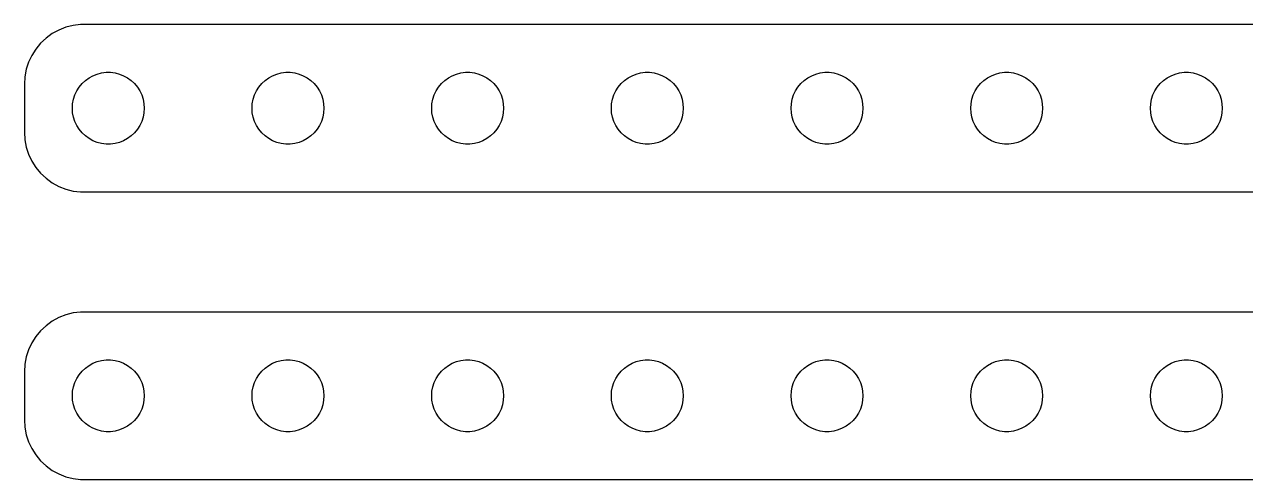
# Model space of a CAD drawing. Header units: metres. Extents: x -194 to 194, y 41 to 79.
# Drawn here: x -194.5 to -92.6, y 41 to 79 of the extents above; entities that cross this region are included whole.
import ezdxf

# ---------------------------------------------------------------- set-up
doc = ezdxf.new("R2010")
doc.units = ezdxf.units.M

msp = doc.modelspace()

# ---------------------------------------------------------------- linework, layer by layer
for p, q in [((-191.629, 78.5241), (-192.179, 78.2216)), ((-191.045, 78.7553), (-191.629, 78.5241)), ((-190.437, 78.9114), (-191.045, 78.7553)), ((-189.814, 78.9901), (-190.437, 78.9114)), ((189.814, 78.9901), (-189.814, 78.9901)), ((-192.687, 77.8526), (-193.145, 77.4227)), ((-192.179, 78.2216), (-192.687, 77.8526)), ((-193.545, 76.9389), (-193.882, 76.4088)), ((-193.145, 77.4227), (-193.545, 76.9389)), ((-194.149, 75.8406), (-194.343, 75.2434)), ((-193.882, 76.4088), (-194.149, 75.8406)), ((-194.461, 74.6267), (-194.5, 74)), ((-194.343, 75.2434), (-194.461, 74.6267)), ((-189.412, 74.3115), (-189.107, 74.533)), ((-189.107, 74.533), (-188.777, 74.7145)), ((-188.777, 74.7145), (-188.427, 74.8532)), ((-188.427, 74.8532), (-188.062, 74.9469)), ((-188.062, 74.9469), (-187.688, 74.9941)), ((-187.688, 74.9941), (-187.312, 74.9941)), ((-187.312, 74.9941), (-186.938, 74.9469)), ((-186.938, 74.9469), (-186.573, 74.8532)), ((-186.573, 74.8532), (-186.223, 74.7145)), ((-186.223, 74.7145), (-185.893, 74.533)), ((-185.893, 74.533), (-185.588, 74.3115)), ((-174.412, 74.3115), (-174.107, 74.533)), ((-174.107, 74.533), (-173.777, 74.7145)), ((-173.777, 74.7145), (-173.427, 74.8532)), ((-173.427, 74.8532), (-173.062, 74.9469)), ((-173.062, 74.9469), (-172.688, 74.9941)), ((-172.688, 74.9941), (-172.312, 74.9941)), ((-172.312, 74.9941), (-171.938, 74.9469)), ((-171.938, 74.9469), (-171.573, 74.8532)), ((-171.573, 74.8532), (-171.223, 74.7145)), ((-171.223, 74.7145), (-170.893, 74.533)), ((-170.893, 74.533), (-170.588, 74.3115)), ((-159.412, 74.3115), (-159.107, 74.533)), ((-159.107, 74.533), (-158.777, 74.7145)), ((-158.777, 74.7145), (-158.427, 74.8532)), ((-158.427, 74.8532), (-158.062, 74.9469)), ((-158.062, 74.9469), (-157.688, 74.9941)), ((-157.688, 74.9941), (-157.312, 74.9941)), ((-157.312, 74.9941), (-156.938, 74.9469)), ((-156.938, 74.9469), (-156.573, 74.8532)), ((-156.573, 74.8532), (-156.223, 74.7145)), ((-156.223, 74.7145), (-155.893, 74.533)), ((-155.893, 74.533), (-155.588, 74.3115)), ((-144.412, 74.3115), (-144.107, 74.533)), ((-144.107, 74.533), (-143.777, 74.7145)), ((-143.777, 74.7145), (-143.427, 74.8532)), ((-143.427, 74.8532), (-143.062, 74.9469)), ((-143.062, 74.9469), (-142.688, 74.9941)), ((-142.688, 74.9941), (-142.312, 74.9941)), ((-142.312, 74.9941), (-141.938, 74.9469)), ((-141.938, 74.9469), (-141.573, 74.8532)), ((-141.573, 74.8532), (-141.223, 74.7145)), ((-141.223, 74.7145), (-140.893, 74.533)), ((-140.893, 74.533), (-140.588, 74.3115)), ((-129.412, 74.3115), (-129.107, 74.533)), ((-129.107, 74.533), (-128.777, 74.7145)), ((-128.777, 74.7145), (-128.427, 74.8532)), ((-128.427, 74.8532), (-128.062, 74.9469)), ((-128.062, 74.9469), (-127.688, 74.9941)), ((-127.688, 74.9941), (-127.312, 74.9941)), ((-127.312, 74.9941), (-126.938, 74.9469)), ((-126.938, 74.9469), (-126.573, 74.8532)), ((-126.573, 74.8532), (-126.223, 74.7145)), ((-126.223, 74.7145), (-125.893, 74.533)), ((-125.893, 74.533), (-125.588, 74.3115)), ((-114.412, 74.3115), (-114.107, 74.533)), ((-114.107, 74.533), (-113.777, 74.7145)), ((-113.777, 74.7145), (-113.427, 74.8532)), ((-113.427, 74.8532), (-113.062, 74.9469)), ((-113.062, 74.9469), (-112.688, 74.9941)), ((-112.688, 74.9941), (-112.312, 74.9941)), ((-112.312, 74.9941), (-111.938, 74.9469)), ((-111.938, 74.9469), (-111.573, 74.8532)), ((-111.573, 74.8532), (-111.223, 74.7145)), ((-111.223, 74.7145), (-110.893, 74.533)), ((-110.893, 74.533), (-110.588, 74.3115)), ((-99.4123, 74.3115), (-99.1075, 74.533)), ((-99.1075, 74.533), (-98.7773, 74.7145)), ((-98.7773, 74.7145), (-98.427, 74.8532)), ((-98.427, 74.8532), (-98.0621, 74.9469)), ((-98.0621, 74.9469), (-97.6884, 74.9941)), ((-97.6884, 74.9941), (-97.3116, 74.9941)), ((-97.3116, 74.9941), (-96.9379, 74.9469)), ((-96.9379, 74.9469), (-96.573, 74.8532)), ((-96.573, 74.8532), (-96.2227, 74.7145)), ((-96.2227, 74.7145), (-95.8925, 74.533)), ((-95.8925, 74.533), (-95.5877, 74.3115)), ((-194.5, 74), (-194.5, 70)), ((-190.289, 73.1044), (-190.129, 73.4453)), ((-190.129, 73.4453), (-189.927, 73.7634)), ((-189.927, 73.7634), (-189.687, 74.0536)), ((-189.687, 74.0536), (-189.412, 74.3115)), ((-185.588, 74.3115), (-185.313, 74.0536)), ((-185.313, 74.0536), (-185.073, 73.7634)), ((-185.073, 73.7634), (-184.871, 73.4453)), ((-184.871, 73.4453), (-184.711, 73.1044)), ((-175.289, 73.1044), (-175.129, 73.4453)), ((-175.129, 73.4453), (-174.927, 73.7634)), ((-174.927, 73.7634), (-174.687, 74.0536)), ((-174.687, 74.0536), (-174.412, 74.3115)), ((-170.588, 74.3115), (-170.313, 74.0536)), ((-170.313, 74.0536), (-170.073, 73.7634)), ((-170.073, 73.7634), (-169.871, 73.4453)), ((-169.871, 73.4453), (-169.711, 73.1044)), ((-160.289, 73.1044), (-160.129, 73.4453)), ((-160.129, 73.4453), (-159.927, 73.7634)), ((-159.927, 73.7634), (-159.687, 74.0536)), ((-159.687, 74.0536), (-159.412, 74.3115)), ((-155.588, 74.3115), (-155.313, 74.0536)), ((-155.313, 74.0536), (-155.073, 73.7634)), ((-155.073, 73.7634), (-154.871, 73.4453)), ((-154.871, 73.4453), (-154.711, 73.1044)), ((-145.289, 73.1044), (-145.129, 73.4453)), ((-145.129, 73.4453), (-144.927, 73.7634)), ((-144.927, 73.7634), (-144.687, 74.0536)), ((-144.687, 74.0536), (-144.412, 74.3115)), ((-140.588, 74.3115), (-140.313, 74.0536)), ((-140.313, 74.0536), (-140.073, 73.7634)), ((-140.073, 73.7634), (-139.871, 73.4453)), ((-139.871, 73.4453), (-139.711, 73.1044)), ((-130.289, 73.1044), (-130.129, 73.4453)), ((-130.129, 73.4453), (-129.927, 73.7634)), ((-129.927, 73.7634), (-129.687, 74.0536)), ((-129.687, 74.0536), (-129.412, 74.3115)), ((-125.588, 74.3115), (-125.313, 74.0536)), ((-125.313, 74.0536), (-125.073, 73.7634)), ((-125.073, 73.7634), (-124.871, 73.4453)), ((-124.871, 73.4453), (-124.711, 73.1044)), ((-115.289, 73.1044), (-115.129, 73.4453)), ((-115.129, 73.4453), (-114.927, 73.7634)), ((-114.927, 73.7634), (-114.687, 74.0536)), ((-114.687, 74.0536), (-114.412, 74.3115)), ((-110.588, 74.3115), (-110.313, 74.0536)), ((-110.313, 74.0536), (-110.073, 73.7634)), ((-110.073, 73.7634), (-109.871, 73.4453)), ((-109.871, 73.4453), (-109.711, 73.1044)), ((-100.289, 73.1044), (-100.129, 73.4453)), ((-100.129, 73.4453), (-99.927, 73.7634)), ((-99.927, 73.7634), (-99.6869, 74.0536)), ((-99.6869, 74.0536), (-99.4123, 74.3115)), ((-95.5877, 74.3115), (-95.3131, 74.0536)), ((-95.3131, 74.0536), (-95.073, 73.7634)), ((-95.073, 73.7634), (-94.8711, 73.4453)), ((-94.8711, 73.4453), (-94.7107, 73.1044)), ((-190.476, 72.376), (-190.406, 72.7461)), ((-190.406, 72.7461), (-190.289, 73.1044)), ((-184.711, 73.1044), (-184.594, 72.7461)), ((-184.594, 72.7461), (-184.524, 72.376)), ((-175.476, 72.376), (-175.406, 72.7461)), ((-175.406, 72.7461), (-175.289, 73.1044)), ((-169.711, 73.1044), (-169.594, 72.7461)), ((-169.594, 72.7461), (-169.524, 72.376)), ((-160.476, 72.376), (-160.406, 72.7461)), ((-160.406, 72.7461), (-160.289, 73.1044)), ((-154.711, 73.1044), (-154.594, 72.7461)), ((-154.594, 72.7461), (-154.524, 72.376)), ((-145.476, 72.376), (-145.406, 72.7461)), ((-145.406, 72.7461), (-145.289, 73.1044)), ((-139.711, 73.1044), (-139.594, 72.7461)), ((-139.594, 72.7461), (-139.524, 72.376)), ((-130.476, 72.376), (-130.406, 72.7461)), ((-130.406, 72.7461), (-130.289, 73.1044)), ((-124.711, 73.1044), (-124.594, 72.7461)), ((-124.594, 72.7461), (-124.524, 72.376)), ((-115.476, 72.376), (-115.406, 72.7461)), ((-115.406, 72.7461), (-115.289, 73.1044)), ((-109.711, 73.1044), (-109.594, 72.7461)), ((-109.594, 72.7461), (-109.524, 72.376)), ((-100.476, 72.376), (-100.406, 72.7461)), ((-100.406, 72.7461), (-100.289, 73.1044)), ((-94.7107, 73.1044), (-94.5943, 72.7461)), ((-94.5943, 72.7461), (-94.5237, 72.376)), ((-190.5, 72), (-190.476, 72.376)), ((-190.476, 71.624), (-190.5, 72)), ((-190.406, 71.2539), (-190.476, 71.624)), ((-184.524, 71.624), (-184.594, 71.2539)), ((-184.524, 72.376), (-184.5, 72)), ((-184.5, 72), (-184.524, 71.624)), ((-175.5, 72), (-175.476, 72.376)), ((-175.476, 71.624), (-175.5, 72)), ((-175.406, 71.2539), (-175.476, 71.624)), ((-169.524, 71.624), (-169.594, 71.2539)), ((-169.524, 72.376), (-169.5, 72)), ((-169.5, 72), (-169.524, 71.624)), ((-160.5, 72), (-160.476, 72.376)), ((-160.476, 71.624), (-160.5, 72)), ((-160.406, 71.2539), (-160.476, 71.624)), ((-154.524, 71.624), (-154.594, 71.2539)), ((-154.524, 72.376), (-154.5, 72)), ((-154.5, 72), (-154.524, 71.624)), ((-145.5, 72), (-145.476, 72.376)), ((-145.476, 71.624), (-145.5, 72)), ((-145.406, 71.2539), (-145.476, 71.624)), ((-139.524, 71.624), (-139.594, 71.2539)), ((-139.524, 72.376), (-139.5, 72)), ((-139.5, 72), (-139.524, 71.624)), ((-130.5, 72), (-130.476, 72.376)), ((-130.476, 71.624), (-130.5, 72)), ((-130.406, 71.2539), (-130.476, 71.624)), ((-124.524, 71.624), (-124.594, 71.2539)), ((-124.524, 72.376), (-124.5, 72)), ((-124.5, 72), (-124.524, 71.624)), ((-115.5, 72), (-115.476, 72.376)), ((-115.476, 71.624), (-115.5, 72)), ((-115.406, 71.2539), (-115.476, 71.624)), ((-109.524, 71.624), (-109.594, 71.2539)), ((-109.524, 72.376), (-109.5, 72)), ((-109.5, 72), (-109.524, 71.624)), ((-100.5, 72), (-100.476, 72.376)), ((-100.476, 71.624), (-100.5, 72)), ((-100.406, 71.2539), (-100.476, 71.624)), ((-94.5237, 71.624), (-94.5943, 71.2539)), ((-94.5237, 72.376), (-94.5, 72)), ((-94.5, 72), (-94.5237, 71.624)), ((-190.289, 70.8956), (-190.406, 71.2539)), ((-190.129, 70.5547), (-190.289, 70.8956)), ((-189.927, 70.2366), (-190.129, 70.5547)), ((-184.871, 70.5547), (-185.073, 70.2366)), ((-184.711, 70.8956), (-184.871, 70.5547)), ((-184.594, 71.2539), (-184.711, 70.8956)), ((-175.289, 70.8956), (-175.406, 71.2539)), ((-175.129, 70.5547), (-175.289, 70.8956)), ((-174.927, 70.2366), (-175.129, 70.5547)), ((-169.871, 70.5547), (-170.073, 70.2366)), ((-169.711, 70.8956), (-169.871, 70.5547)), ((-169.594, 71.2539), (-169.711, 70.8956)), ((-160.289, 70.8956), (-160.406, 71.2539)), ((-160.129, 70.5547), (-160.289, 70.8956)), ((-159.927, 70.2366), (-160.129, 70.5547)), ((-154.871, 70.5547), (-155.073, 70.2366)), ((-154.711, 70.8956), (-154.871, 70.5547)), ((-154.594, 71.2539), (-154.711, 70.8956)), ((-145.289, 70.8956), (-145.406, 71.2539)), ((-145.129, 70.5547), (-145.289, 70.8956)), ((-144.927, 70.2366), (-145.129, 70.5547)), ((-139.871, 70.5547), (-140.073, 70.2366)), ((-139.711, 70.8956), (-139.871, 70.5547)), ((-139.594, 71.2539), (-139.711, 70.8956)), ((-130.289, 70.8956), (-130.406, 71.2539)), ((-130.129, 70.5547), (-130.289, 70.8956)), ((-129.927, 70.2366), (-130.129, 70.5547)), ((-124.871, 70.5547), (-125.073, 70.2366)), ((-124.711, 70.8956), (-124.871, 70.5547)), ((-124.594, 71.2539), (-124.711, 70.8956)), ((-115.289, 70.8956), (-115.406, 71.2539)), ((-115.129, 70.5547), (-115.289, 70.8956)), ((-114.927, 70.2366), (-115.129, 70.5547)), ((-109.871, 70.5547), (-110.073, 70.2366)), ((-109.711, 70.8956), (-109.871, 70.5547)), ((-109.594, 71.2539), (-109.711, 70.8956)), ((-100.289, 70.8956), (-100.406, 71.2539)), ((-100.129, 70.5547), (-100.289, 70.8956)), ((-99.927, 70.2366), (-100.129, 70.5547)), ((-94.8711, 70.5547), (-95.073, 70.2366)), ((-94.7107, 70.8956), (-94.8711, 70.5547)), ((-94.5943, 71.2539), (-94.7107, 70.8956)), ((-194.5, 70), (-194.461, 69.3733)), ((-194.461, 69.3733), (-194.343, 68.7566)), ((-189.687, 69.9464), (-189.927, 70.2366)), ((-189.412, 69.6885), (-189.687, 69.9464)), ((-189.107, 69.467), (-189.412, 69.6885)), ((-188.777, 69.2855), (-189.107, 69.467)), ((-185.893, 69.467), (-186.223, 69.2855)), ((-185.588, 69.6885), (-185.893, 69.467)), ((-185.313, 69.9464), (-185.588, 69.6885)), ((-185.073, 70.2366), (-185.313, 69.9464)), ((-174.687, 69.9464), (-174.927, 70.2366)), ((-174.412, 69.6885), (-174.687, 69.9464)), ((-174.107, 69.467), (-174.412, 69.6885)), ((-173.777, 69.2855), (-174.107, 69.467)), ((-170.893, 69.467), (-171.223, 69.2855)), ((-170.588, 69.6885), (-170.893, 69.467)), ((-170.313, 69.9464), (-170.588, 69.6885)), ((-170.073, 70.2366), (-170.313, 69.9464)), ((-159.687, 69.9464), (-159.927, 70.2366)), ((-159.412, 69.6885), (-159.687, 69.9464)), ((-159.107, 69.467), (-159.412, 69.6885)), ((-158.777, 69.2855), (-159.107, 69.467)), ((-155.893, 69.467), (-156.223, 69.2855)), ((-155.588, 69.6885), (-155.893, 69.467)), ((-155.313, 69.9464), (-155.588, 69.6885)), ((-155.073, 70.2366), (-155.313, 69.9464)), ((-144.687, 69.9464), (-144.927, 70.2366)), ((-144.412, 69.6885), (-144.687, 69.9464)), ((-144.107, 69.467), (-144.412, 69.6885)), ((-143.777, 69.2855), (-144.107, 69.467)), ((-140.893, 69.467), (-141.223, 69.2855)), ((-140.588, 69.6885), (-140.893, 69.467)), ((-140.313, 69.9464), (-140.588, 69.6885)), ((-140.073, 70.2366), (-140.313, 69.9464)), ((-129.687, 69.9464), (-129.927, 70.2366)), ((-129.412, 69.6885), (-129.687, 69.9464)), ((-129.107, 69.467), (-129.412, 69.6885)), ((-128.777, 69.2855), (-129.107, 69.467)), ((-125.893, 69.467), (-126.223, 69.2855)), ((-125.588, 69.6885), (-125.893, 69.467)), ((-125.313, 69.9464), (-125.588, 69.6885)), ((-125.073, 70.2366), (-125.313, 69.9464)), ((-114.687, 69.9464), (-114.927, 70.2366)), ((-114.412, 69.6885), (-114.687, 69.9464)), ((-114.107, 69.467), (-114.412, 69.6885)), ((-113.777, 69.2855), (-114.107, 69.467)), ((-110.893, 69.467), (-111.223, 69.2855)), ((-110.588, 69.6885), (-110.893, 69.467)), ((-110.313, 69.9464), (-110.588, 69.6885)), ((-110.073, 70.2366), (-110.313, 69.9464)), ((-99.6869, 69.9464), (-99.927, 70.2366)), ((-99.4123, 69.6885), (-99.6869, 69.9464)), ((-99.1075, 69.467), (-99.4123, 69.6885)), ((-98.7773, 69.2855), (-99.1075, 69.467)), ((-95.8925, 69.467), (-96.2227, 69.2855)), ((-95.5877, 69.6885), (-95.8925, 69.467)), ((-95.3131, 69.9464), (-95.5877, 69.6885)), ((-95.073, 70.2366), (-95.3131, 69.9464)), ((-194.343, 68.7566), (-194.149, 68.1594)), ((-188.427, 69.1468), (-188.777, 69.2855)), ((-188.062, 69.0531), (-188.427, 69.1468)), ((-187.688, 69.0059), (-188.062, 69.0531)), ((-187.312, 69.0059), (-187.688, 69.0059)), ((-186.938, 69.0531), (-187.312, 69.0059)), ((-186.573, 69.1468), (-186.938, 69.0531)), ((-186.223, 69.2855), (-186.573, 69.1468)), ((-173.427, 69.1468), (-173.777, 69.2855)), ((-173.062, 69.0531), (-173.427, 69.1468)), ((-172.688, 69.0059), (-173.062, 69.0531)), ((-172.312, 69.0059), (-172.688, 69.0059)), ((-171.938, 69.0531), (-172.312, 69.0059)), ((-171.573, 69.1468), (-171.938, 69.0531)), ((-171.223, 69.2855), (-171.573, 69.1468)), ((-158.427, 69.1468), (-158.777, 69.2855)), ((-158.062, 69.0531), (-158.427, 69.1468)), ((-157.688, 69.0059), (-158.062, 69.0531)), ((-157.312, 69.0059), (-157.688, 69.0059)), ((-156.938, 69.0531), (-157.312, 69.0059)), ((-156.573, 69.1468), (-156.938, 69.0531)), ((-156.223, 69.2855), (-156.573, 69.1468)), ((-143.427, 69.1468), (-143.777, 69.2855)), ((-143.062, 69.0531), (-143.427, 69.1468)), ((-142.688, 69.0059), (-143.062, 69.0531)), ((-142.312, 69.0059), (-142.688, 69.0059)), ((-141.938, 69.0531), (-142.312, 69.0059)), ((-141.573, 69.1468), (-141.938, 69.0531)), ((-141.223, 69.2855), (-141.573, 69.1468)), ((-128.427, 69.1468), (-128.777, 69.2855)), ((-128.062, 69.0531), (-128.427, 69.1468)), ((-127.688, 69.0059), (-128.062, 69.0531)), ((-127.312, 69.0059), (-127.688, 69.0059)), ((-126.938, 69.0531), (-127.312, 69.0059)), ((-126.573, 69.1468), (-126.938, 69.0531)), ((-126.223, 69.2855), (-126.573, 69.1468)), ((-113.427, 69.1468), (-113.777, 69.2855)), ((-113.062, 69.0531), (-113.427, 69.1468)), ((-112.688, 69.0059), (-113.062, 69.0531)), ((-112.312, 69.0059), (-112.688, 69.0059)), ((-111.938, 69.0531), (-112.312, 69.0059)), ((-111.573, 69.1468), (-111.938, 69.0531)), ((-111.223, 69.2855), (-111.573, 69.1468)), ((-98.427, 69.1468), (-98.7773, 69.2855)), ((-98.0621, 69.0531), (-98.427, 69.1468)), ((-97.6884, 69.0059), (-98.0621, 69.0531)), ((-97.3116, 69.0059), (-97.6884, 69.0059)), ((-96.9379, 69.0531), (-97.3116, 69.0059)), ((-96.573, 69.1468), (-96.9379, 69.0531)), ((-96.2227, 69.2855), (-96.573, 69.1468)), ((-194.149, 68.1594), (-193.882, 67.5912)), ((-193.882, 67.5912), (-193.545, 67.0611)), ((-193.545, 67.0611), (-193.145, 66.5773)), ((-193.145, 66.5773), (-192.687, 66.1474)), ((-192.687, 66.1474), (-192.179, 65.7784)), ((-192.179, 65.7784), (-191.629, 65.4759)), ((-191.629, 65.4759), (-191.045, 65.2447)), ((-191.045, 65.2447), (-190.437, 65.0886)), ((-190.437, 65.0886), (-189.814, 65.0099)), ((-189.814, 65.0099), (189.814, 65.0099)), ((-192.179, 54.2216), (-192.687, 53.8526)), ((-191.629, 54.5241), (-192.179, 54.2216)), ((-191.045, 54.7553), (-191.629, 54.5241)), ((-190.437, 54.9114), (-191.045, 54.7553)), ((-189.814, 54.9901), (-190.437, 54.9114)), ((189.814, 54.9901), (-189.814, 54.9901)), ((-193.145, 53.4227), (-193.545, 52.9389)), ((-192.687, 53.8526), (-193.145, 53.4227)), ((-193.882, 52.4088), (-194.149, 51.8406)), ((-193.545, 52.9389), (-193.882, 52.4088)), ((-194.343, 51.2434), (-194.461, 50.6267)), ((-194.149, 51.8406), (-194.343, 51.2434)), ((-188.062, 50.9469), (-187.688, 50.9941)), ((-187.688, 50.9941), (-187.312, 50.9941)), ((-187.312, 50.9941), (-186.938, 50.9469)), ((-173.062, 50.9469), (-172.688, 50.9941)), ((-172.688, 50.9941), (-172.312, 50.9941)), ((-172.312, 50.9941), (-171.938, 50.9469)), ((-158.062, 50.9469), (-157.688, 50.9941)), ((-157.688, 50.9941), (-157.312, 50.9941)), ((-157.312, 50.9941), (-156.938, 50.9469)), ((-143.062, 50.9469), (-142.688, 50.9941)), ((-142.688, 50.9941), (-142.312, 50.9941)), ((-142.312, 50.9941), (-141.938, 50.9469)), ((-128.062, 50.9469), (-127.688, 50.9941)), ((-127.688, 50.9941), (-127.312, 50.9941)), ((-127.312, 50.9941), (-126.938, 50.9469)), ((-113.062, 50.9469), (-112.688, 50.9941)), ((-112.688, 50.9941), (-112.312, 50.9941)), ((-112.312, 50.9941), (-111.938, 50.9469)), ((-98.0621, 50.9469), (-97.6884, 50.9941)), ((-97.6884, 50.9941), (-97.3116, 50.9941)), ((-97.3116, 50.9941), (-96.9379, 50.9469)), ((-194.461, 50.6267), (-194.5, 50)), ((-194.5, 50), (-194.5, 46)), ((-189.927, 49.7634), (-189.687, 50.0536)), ((-189.687, 50.0536), (-189.412, 50.3115)), ((-189.412, 50.3115), (-189.107, 50.533)), ((-189.107, 50.533), (-188.777, 50.7145)), ((-188.777, 50.7145), (-188.427, 50.8532)), ((-188.427, 50.8532), (-188.062, 50.9469)), ((-186.938, 50.9469), (-186.573, 50.8532)), ((-186.573, 50.8532), (-186.223, 50.7145)), ((-186.223, 50.7145), (-185.893, 50.533)), ((-185.893, 50.533), (-185.588, 50.3115)), ((-185.588, 50.3115), (-185.313, 50.0536)), ((-185.313, 50.0536), (-185.073, 49.7634)), ((-174.927, 49.7634), (-174.687, 50.0536)), ((-174.687, 50.0536), (-174.412, 50.3115)), ((-174.412, 50.3115), (-174.107, 50.533)), ((-174.107, 50.533), (-173.777, 50.7145)), ((-173.777, 50.7145), (-173.427, 50.8532)), ((-173.427, 50.8532), (-173.062, 50.9469)), ((-171.938, 50.9469), (-171.573, 50.8532)), ((-171.573, 50.8532), (-171.223, 50.7145)), ((-171.223, 50.7145), (-170.893, 50.533)), ((-170.893, 50.533), (-170.588, 50.3115)), ((-170.588, 50.3115), (-170.313, 50.0536)), ((-170.313, 50.0536), (-170.073, 49.7634)), ((-159.927, 49.7634), (-159.687, 50.0536)), ((-159.687, 50.0536), (-159.412, 50.3115)), ((-159.412, 50.3115), (-159.107, 50.533)), ((-159.107, 50.533), (-158.777, 50.7145)), ((-158.777, 50.7145), (-158.427, 50.8532)), ((-158.427, 50.8532), (-158.062, 50.9469)), ((-156.938, 50.9469), (-156.573, 50.8532)), ((-156.573, 50.8532), (-156.223, 50.7145)), ((-156.223, 50.7145), (-155.893, 50.533)), ((-155.893, 50.533), (-155.588, 50.3115)), ((-155.588, 50.3115), (-155.313, 50.0536)), ((-155.313, 50.0536), (-155.073, 49.7634)), ((-144.927, 49.7634), (-144.687, 50.0536)), ((-144.687, 50.0536), (-144.412, 50.3115)), ((-144.412, 50.3115), (-144.107, 50.533)), ((-144.107, 50.533), (-143.777, 50.7145)), ((-143.777, 50.7145), (-143.427, 50.8532)), ((-143.427, 50.8532), (-143.062, 50.9469)), ((-141.938, 50.9469), (-141.573, 50.8532)), ((-141.573, 50.8532), (-141.223, 50.7145)), ((-141.223, 50.7145), (-140.893, 50.533)), ((-140.893, 50.533), (-140.588, 50.3115)), ((-140.588, 50.3115), (-140.313, 50.0536)), ((-140.313, 50.0536), (-140.073, 49.7634)), ((-129.927, 49.7634), (-129.687, 50.0536)), ((-129.687, 50.0536), (-129.412, 50.3115)), ((-129.412, 50.3115), (-129.107, 50.533)), ((-129.107, 50.533), (-128.777, 50.7145)), ((-128.777, 50.7145), (-128.427, 50.8532)), ((-128.427, 50.8532), (-128.062, 50.9469)), ((-126.938, 50.9469), (-126.573, 50.8532)), ((-126.573, 50.8532), (-126.223, 50.7145)), ((-126.223, 50.7145), (-125.893, 50.533)), ((-125.893, 50.533), (-125.588, 50.3115)), ((-125.588, 50.3115), (-125.313, 50.0536)), ((-125.313, 50.0536), (-125.073, 49.7634)), ((-114.927, 49.7634), (-114.687, 50.0536)), ((-114.687, 50.0536), (-114.412, 50.3115)), ((-114.412, 50.3115), (-114.107, 50.533)), ((-114.107, 50.533), (-113.777, 50.7145)), ((-113.777, 50.7145), (-113.427, 50.8532)), ((-113.427, 50.8532), (-113.062, 50.9469)), ((-111.938, 50.9469), (-111.573, 50.8532)), ((-111.573, 50.8532), (-111.223, 50.7145)), ((-111.223, 50.7145), (-110.893, 50.533)), ((-110.893, 50.533), (-110.588, 50.3115)), ((-110.588, 50.3115), (-110.313, 50.0536)), ((-110.313, 50.0536), (-110.073, 49.7634)), ((-99.927, 49.7634), (-99.6869, 50.0536)), ((-99.6869, 50.0536), (-99.4123, 50.3115)), ((-99.4123, 50.3115), (-99.1075, 50.533)), ((-99.1075, 50.533), (-98.7773, 50.7145)), ((-98.7773, 50.7145), (-98.427, 50.8532)), ((-98.427, 50.8532), (-98.0621, 50.9469)), ((-96.9379, 50.9469), (-96.573, 50.8532)), ((-96.573, 50.8532), (-96.2227, 50.7145)), ((-96.2227, 50.7145), (-95.8925, 50.533)), ((-95.8925, 50.533), (-95.5877, 50.3115)), ((-95.5877, 50.3115), (-95.3131, 50.0536)), ((-95.3131, 50.0536), (-95.073, 49.7634)), ((-190.406, 48.7461), (-190.289, 49.1044)), ((-190.289, 49.1044), (-190.129, 49.4453)), ((-190.129, 49.4453), (-189.927, 49.7634)), ((-185.073, 49.7634), (-184.871, 49.4453)), ((-184.871, 49.4453), (-184.711, 49.1044)), ((-184.711, 49.1044), (-184.594, 48.7461)), ((-175.406, 48.7461), (-175.289, 49.1044)), ((-175.289, 49.1044), (-175.129, 49.4453)), ((-175.129, 49.4453), (-174.927, 49.7634)), ((-170.073, 49.7634), (-169.871, 49.4453)), ((-169.871, 49.4453), (-169.711, 49.1044)), ((-169.711, 49.1044), (-169.594, 48.7461)), ((-160.406, 48.7461), (-160.289, 49.1044)), ((-160.289, 49.1044), (-160.129, 49.4453)), ((-160.129, 49.4453), (-159.927, 49.7634)), ((-155.073, 49.7634), (-154.871, 49.4453)), ((-154.871, 49.4453), (-154.711, 49.1044)), ((-154.711, 49.1044), (-154.594, 48.7461)), ((-145.406, 48.7461), (-145.289, 49.1044)), ((-145.289, 49.1044), (-145.129, 49.4453)), ((-145.129, 49.4453), (-144.927, 49.7634)), ((-140.073, 49.7634), (-139.871, 49.4453)), ((-139.871, 49.4453), (-139.711, 49.1044)), ((-139.711, 49.1044), (-139.594, 48.7461)), ((-130.406, 48.7461), (-130.289, 49.1044)), ((-130.289, 49.1044), (-130.129, 49.4453)), ((-130.129, 49.4453), (-129.927, 49.7634)), ((-125.073, 49.7634), (-124.871, 49.4453)), ((-124.871, 49.4453), (-124.711, 49.1044)), ((-124.711, 49.1044), (-124.594, 48.7461)), ((-115.406, 48.7461), (-115.289, 49.1044)), ((-115.289, 49.1044), (-115.129, 49.4453)), ((-115.129, 49.4453), (-114.927, 49.7634)), ((-110.073, 49.7634), (-109.871, 49.4453)), ((-109.871, 49.4453), (-109.711, 49.1044)), ((-109.711, 49.1044), (-109.594, 48.7461)), ((-100.406, 48.7461), (-100.289, 49.1044)), ((-100.289, 49.1044), (-100.129, 49.4453)), ((-100.129, 49.4453), (-99.927, 49.7634)), ((-95.073, 49.7634), (-94.8711, 49.4453)), ((-94.8711, 49.4453), (-94.7107, 49.1044)), ((-94.7107, 49.1044), (-94.5943, 48.7461)), ((-190.5, 48), (-190.476, 48.376)), ((-190.476, 47.624), (-190.5, 48)), ((-190.476, 48.376), (-190.406, 48.7461)), ((-184.594, 48.7461), (-184.524, 48.376)), ((-184.524, 48.376), (-184.5, 48)), ((-184.5, 48), (-184.524, 47.624)), ((-175.5, 48), (-175.476, 48.376)), ((-175.476, 47.624), (-175.5, 48)), ((-175.476, 48.376), (-175.406, 48.7461)), ((-169.594, 48.7461), (-169.524, 48.376)), ((-169.524, 48.376), (-169.5, 48)), ((-169.5, 48), (-169.524, 47.624)), ((-160.5, 48), (-160.476, 48.376)), ((-160.476, 47.624), (-160.5, 48)), ((-160.476, 48.376), (-160.406, 48.7461)), ((-154.594, 48.7461), (-154.524, 48.376)), ((-154.524, 48.376), (-154.5, 48)), ((-154.5, 48), (-154.524, 47.624)), ((-145.5, 48), (-145.476, 48.376)), ((-145.476, 47.624), (-145.5, 48)), ((-145.476, 48.376), (-145.406, 48.7461)), ((-139.594, 48.7461), (-139.524, 48.376)), ((-139.524, 48.376), (-139.5, 48)), ((-139.5, 48), (-139.524, 47.624)), ((-130.5, 48), (-130.476, 48.376)), ((-130.476, 47.624), (-130.5, 48)), ((-130.476, 48.376), (-130.406, 48.7461)), ((-124.594, 48.7461), (-124.524, 48.376)), ((-124.524, 48.376), (-124.5, 48)), ((-124.5, 48), (-124.524, 47.624)), ((-115.5, 48), (-115.476, 48.376)), ((-115.476, 47.624), (-115.5, 48)), ((-115.476, 48.376), (-115.406, 48.7461)), ((-109.594, 48.7461), (-109.524, 48.376)), ((-109.524, 48.376), (-109.5, 48)), ((-109.5, 48), (-109.524, 47.624)), ((-100.5, 48), (-100.476, 48.376)), ((-100.476, 47.624), (-100.5, 48)), ((-100.476, 48.376), (-100.406, 48.7461)), ((-94.5943, 48.7461), (-94.5237, 48.376)), ((-94.5237, 48.376), (-94.5, 48)), ((-94.5, 48), (-94.5237, 47.624)), ((-190.406, 47.2539), (-190.476, 47.624)), ((-190.289, 46.8956), (-190.406, 47.2539)), ((-190.129, 46.5547), (-190.289, 46.8956)), ((-184.711, 46.8956), (-184.871, 46.5547)), ((-184.594, 47.2539), (-184.711, 46.8956)), ((-184.524, 47.624), (-184.594, 47.2539)), ((-175.406, 47.2539), (-175.476, 47.624)), ((-175.289, 46.8956), (-175.406, 47.2539)), ((-175.129, 46.5547), (-175.289, 46.8956)), ((-169.711, 46.8956), (-169.871, 46.5547)), ((-169.594, 47.2539), (-169.711, 46.8956)), ((-169.524, 47.624), (-169.594, 47.2539)), ((-160.406, 47.2539), (-160.476, 47.624)), ((-160.289, 46.8956), (-160.406, 47.2539)), ((-160.129, 46.5547), (-160.289, 46.8956)), ((-154.711, 46.8956), (-154.871, 46.5547)), ((-154.594, 47.2539), (-154.711, 46.8956)), ((-154.524, 47.624), (-154.594, 47.2539)), ((-145.406, 47.2539), (-145.476, 47.624)), ((-145.289, 46.8956), (-145.406, 47.2539)), ((-145.129, 46.5547), (-145.289, 46.8956)), ((-139.711, 46.8956), (-139.871, 46.5547)), ((-139.594, 47.2539), (-139.711, 46.8956)), ((-139.524, 47.624), (-139.594, 47.2539)), ((-130.406, 47.2539), (-130.476, 47.624)), ((-130.289, 46.8956), (-130.406, 47.2539)), ((-130.129, 46.5547), (-130.289, 46.8956)), ((-124.711, 46.8956), (-124.871, 46.5547)), ((-124.594, 47.2539), (-124.711, 46.8956)), ((-124.524, 47.624), (-124.594, 47.2539)), ((-115.406, 47.2539), (-115.476, 47.624)), ((-115.289, 46.8956), (-115.406, 47.2539)), ((-115.129, 46.5547), (-115.289, 46.8956)), ((-109.711, 46.8956), (-109.871, 46.5547)), ((-109.594, 47.2539), (-109.711, 46.8956)), ((-109.524, 47.624), (-109.594, 47.2539)), ((-100.406, 47.2539), (-100.476, 47.624)), ((-100.289, 46.8956), (-100.406, 47.2539)), ((-100.129, 46.5547), (-100.289, 46.8956)), ((-94.7107, 46.8956), (-94.8711, 46.5547)), ((-94.5943, 47.2539), (-94.7107, 46.8956)), ((-94.5237, 47.624), (-94.5943, 47.2539)), ((-194.5, 46), (-194.461, 45.3733)), ((-189.927, 46.2366), (-190.129, 46.5547)), ((-189.687, 45.9464), (-189.927, 46.2366)), ((-189.412, 45.6885), (-189.687, 45.9464)), ((-185.313, 45.9464), (-185.588, 45.6885)), ((-185.073, 46.2366), (-185.313, 45.9464)), ((-184.871, 46.5547), (-185.073, 46.2366)), ((-174.927, 46.2366), (-175.129, 46.5547)), ((-174.687, 45.9464), (-174.927, 46.2366)), ((-174.412, 45.6885), (-174.687, 45.9464)), ((-170.313, 45.9464), (-170.588, 45.6885)), ((-170.073, 46.2366), (-170.313, 45.9464)), ((-169.871, 46.5547), (-170.073, 46.2366)), ((-159.927, 46.2366), (-160.129, 46.5547)), ((-159.687, 45.9464), (-159.927, 46.2366)), ((-159.412, 45.6885), (-159.687, 45.9464)), ((-155.313, 45.9464), (-155.588, 45.6885)), ((-155.073, 46.2366), (-155.313, 45.9464)), ((-154.871, 46.5547), (-155.073, 46.2366)), ((-144.927, 46.2366), (-145.129, 46.5547)), ((-144.687, 45.9464), (-144.927, 46.2366)), ((-144.412, 45.6885), (-144.687, 45.9464)), ((-140.313, 45.9464), (-140.588, 45.6885)), ((-140.073, 46.2366), (-140.313, 45.9464)), ((-139.871, 46.5547), (-140.073, 46.2366)), ((-129.927, 46.2366), (-130.129, 46.5547)), ((-129.687, 45.9464), (-129.927, 46.2366)), ((-129.412, 45.6885), (-129.687, 45.9464)), ((-125.313, 45.9464), (-125.588, 45.6885)), ((-125.073, 46.2366), (-125.313, 45.9464)), ((-124.871, 46.5547), (-125.073, 46.2366)), ((-114.927, 46.2366), (-115.129, 46.5547)), ((-114.687, 45.9464), (-114.927, 46.2366)), ((-114.412, 45.6885), (-114.687, 45.9464)), ((-110.313, 45.9464), (-110.588, 45.6885)), ((-110.073, 46.2366), (-110.313, 45.9464)), ((-109.871, 46.5547), (-110.073, 46.2366)), ((-99.927, 46.2366), (-100.129, 46.5547)), ((-99.6869, 45.9464), (-99.927, 46.2366)), ((-99.4123, 45.6885), (-99.6869, 45.9464)), ((-95.3131, 45.9464), (-95.5877, 45.6885)), ((-95.073, 46.2366), (-95.3131, 45.9464)), ((-94.8711, 46.5547), (-95.073, 46.2366)), ((-194.461, 45.3733), (-194.343, 44.7566)), ((-189.107, 45.467), (-189.412, 45.6885)), ((-188.777, 45.2855), (-189.107, 45.467)), ((-188.427, 45.1468), (-188.777, 45.2855)), ((-188.062, 45.0531), (-188.427, 45.1468)), ((-187.688, 45.0059), (-188.062, 45.0531)), ((-187.312, 45.0059), (-187.688, 45.0059)), ((-186.938, 45.0531), (-187.312, 45.0059)), ((-186.573, 45.1468), (-186.938, 45.0531)), ((-186.223, 45.2855), (-186.573, 45.1468)), ((-185.893, 45.467), (-186.223, 45.2855)), ((-185.588, 45.6885), (-185.893, 45.467)), ((-174.107, 45.467), (-174.412, 45.6885)), ((-173.777, 45.2855), (-174.107, 45.467)), ((-173.427, 45.1468), (-173.777, 45.2855)), ((-173.062, 45.0531), (-173.427, 45.1468)), ((-172.688, 45.0059), (-173.062, 45.0531)), ((-172.312, 45.0059), (-172.688, 45.0059)), ((-171.938, 45.0531), (-172.312, 45.0059)), ((-171.573, 45.1468), (-171.938, 45.0531)), ((-171.223, 45.2855), (-171.573, 45.1468)), ((-170.893, 45.467), (-171.223, 45.2855)), ((-170.588, 45.6885), (-170.893, 45.467)), ((-159.107, 45.467), (-159.412, 45.6885)), ((-158.777, 45.2855), (-159.107, 45.467)), ((-158.427, 45.1468), (-158.777, 45.2855)), ((-158.062, 45.0531), (-158.427, 45.1468)), ((-157.688, 45.0059), (-158.062, 45.0531)), ((-157.312, 45.0059), (-157.688, 45.0059)), ((-156.938, 45.0531), (-157.312, 45.0059)), ((-156.573, 45.1468), (-156.938, 45.0531)), ((-156.223, 45.2855), (-156.573, 45.1468)), ((-155.893, 45.467), (-156.223, 45.2855)), ((-155.588, 45.6885), (-155.893, 45.467)), ((-144.107, 45.467), (-144.412, 45.6885)), ((-143.777, 45.2855), (-144.107, 45.467)), ((-143.427, 45.1468), (-143.777, 45.2855)), ((-143.062, 45.0531), (-143.427, 45.1468)), ((-142.688, 45.0059), (-143.062, 45.0531)), ((-142.312, 45.0059), (-142.688, 45.0059)), ((-141.938, 45.0531), (-142.312, 45.0059)), ((-141.573, 45.1468), (-141.938, 45.0531)), ((-141.223, 45.2855), (-141.573, 45.1468)), ((-140.893, 45.467), (-141.223, 45.2855)), ((-140.588, 45.6885), (-140.893, 45.467)), ((-129.107, 45.467), (-129.412, 45.6885)), ((-128.777, 45.2855), (-129.107, 45.467)), ((-128.427, 45.1468), (-128.777, 45.2855)), ((-128.062, 45.0531), (-128.427, 45.1468)), ((-127.688, 45.0059), (-128.062, 45.0531)), ((-127.312, 45.0059), (-127.688, 45.0059)), ((-126.938, 45.0531), (-127.312, 45.0059)), ((-126.573, 45.1468), (-126.938, 45.0531)), ((-126.223, 45.2855), (-126.573, 45.1468)), ((-125.893, 45.467), (-126.223, 45.2855)), ((-125.588, 45.6885), (-125.893, 45.467)), ((-114.107, 45.467), (-114.412, 45.6885)), ((-113.777, 45.2855), (-114.107, 45.467)), ((-113.427, 45.1468), (-113.777, 45.2855)), ((-113.062, 45.0531), (-113.427, 45.1468)), ((-112.688, 45.0059), (-113.062, 45.0531)), ((-112.312, 45.0059), (-112.688, 45.0059)), ((-111.938, 45.0531), (-112.312, 45.0059)), ((-111.573, 45.1468), (-111.938, 45.0531)), ((-111.223, 45.2855), (-111.573, 45.1468)), ((-110.893, 45.467), (-111.223, 45.2855)), ((-110.588, 45.6885), (-110.893, 45.467)), ((-99.1075, 45.467), (-99.4123, 45.6885)), ((-98.7773, 45.2855), (-99.1075, 45.467)), ((-98.427, 45.1468), (-98.7773, 45.2855)), ((-98.0621, 45.0531), (-98.427, 45.1468)), ((-97.6884, 45.0059), (-98.0621, 45.0531)), ((-97.3116, 45.0059), (-97.6884, 45.0059)), ((-96.9379, 45.0531), (-97.3116, 45.0059)), ((-96.573, 45.1468), (-96.9379, 45.0531)), ((-96.2227, 45.2855), (-96.573, 45.1468)), ((-95.8925, 45.467), (-96.2227, 45.2855)), ((-95.5877, 45.6885), (-95.8925, 45.467)), ((-194.343, 44.7566), (-194.149, 44.1594)), ((-194.149, 44.1594), (-193.882, 43.5912)), ((-193.882, 43.5912), (-193.545, 43.0611)), ((-193.545, 43.0611), (-193.145, 42.5773)), ((-193.145, 42.5773), (-192.687, 42.1474)), ((-192.687, 42.1474), (-192.179, 41.7784)), ((-192.179, 41.7784), (-191.629, 41.4759)), ((-191.629, 41.4759), (-191.045, 41.2447)), ((-191.045, 41.2447), (-190.437, 41.0886)), ((-190.437, 41.0886), (-189.814, 41.0099)), ((-189.814, 41.0099), (189.814, 41.0099))]:
    msp.add_line(p, q)

doc.saveas('drawing.dxf')
